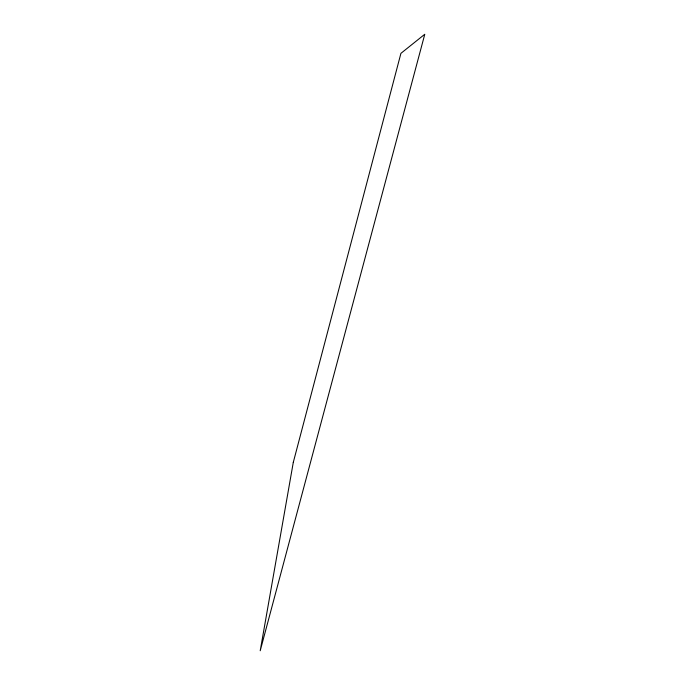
<?xml version="1.0" encoding="UTF-8"?>
<svg xmlns="http://www.w3.org/2000/svg" width="685" height="685" viewBox="0 0 685 685"><rect width="100%" height="100%" fill="white"/><g stroke="black" fill="none" stroke-linecap="round" stroke-linejoin="round"><path stroke-width="1.03" d="M293.291 462.375L260.214 650.75L424.786 34.25L400.922 53.344L293.291 462.375"/></g></svg>
